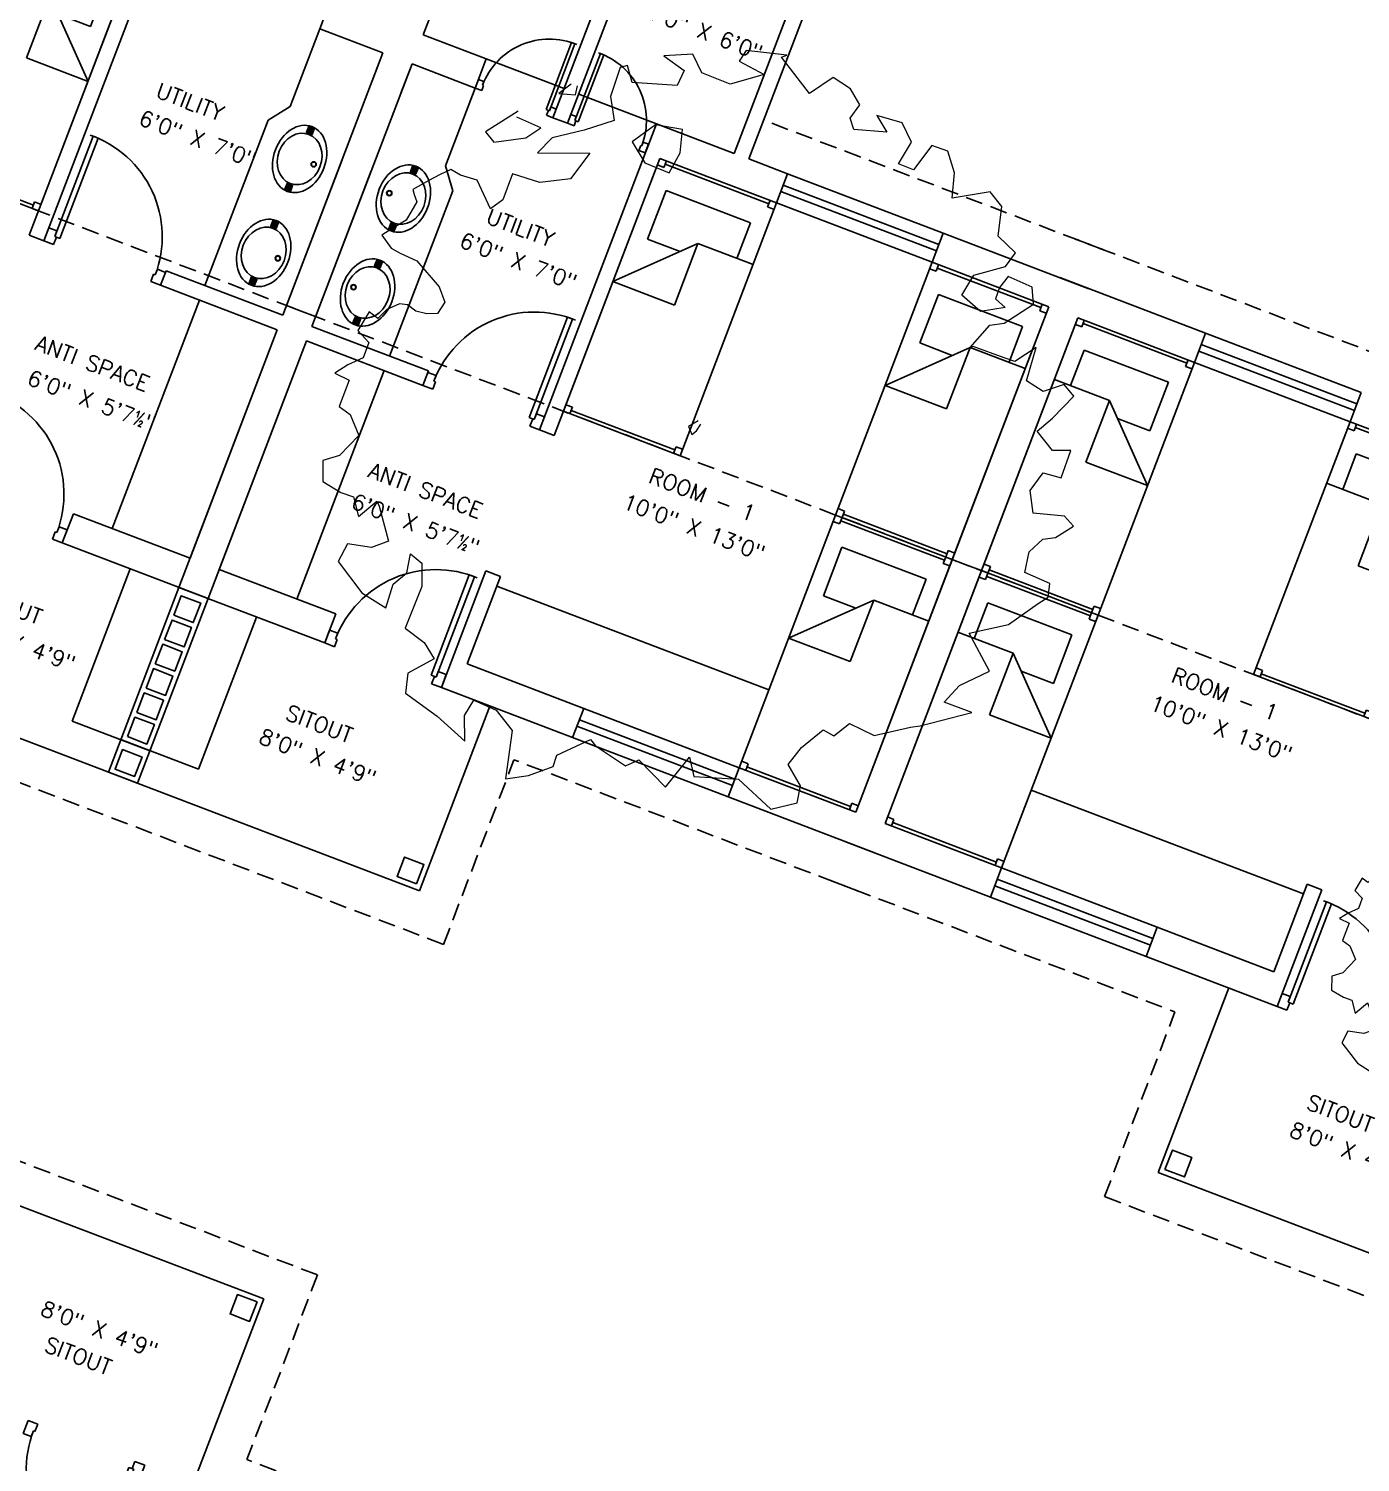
# Model space of a CAD drawing. Extents: x 2080 to 102399, y 2071 to 93424.
# Drawn here: x 77605.2 to 77989.2, y 82056.2 to 82469.7 of the extents above; entities that cross this region are included whole.
import ezdxf

# ---------------------------------------------------------------- set-up
doc = ezdxf.new("R2010")
doc.units = 0
doc.header["$LTSCALE"] = 20
doc.header["$MEASUREMENT"] = 0
doc.linetypes.add('HIDDEN', pattern=[0.375, 0.25, -0.125])
for name, color, linetype in [('DOOR', 1, 'Continuous'), ('FURN', 1, 'Continuous'), ('KALKAAL', 7, 'Continuous'), ('PLUMBING', 6, 'Continuous'), ('Roof lilne', 31, 'Continuous'), ('TEXTS', 2, 'Continuous'), ('wall', 13, 'Continuous'), ('WINDOW', 4, 'Continuous'), ('window sill', 5, 'Continuous')]:
    doc.layers.add(name, color=color, linetype=linetype)
doc.layers.add('Mango tree', color=96, linetype='Continuous', lineweight=5)
doc.layers.add('sappotta', color=114, linetype='Continuous', lineweight=5)
doc.styles.add('a', font='romans.shx')

# ---------------------------------------------------------------- blocks, each defined once
blk = doc.blocks.new('NEEM')
at = {"layer": 'sappotta', "linetype": 'Continuous'}
for p, q in [((0.0031, 1.1323), (-0.083, 1.1274)), ((-0.083, 1.1274), (-0.0227, 1.0834)), ((0.0298, 1.0769), (0.0031, 1.1323)), ((0.1622, 1.1437), (0.1418, 1.1119)), ((0.1418, 1.1119), (0.2162, 1.072)), ((0.2828, 1.1298), (0.1622, 1.1437)), ((0.2671, 1.1233), (0.2828, 1.1298)), ((0.3509, 1.0158), (0.2671, 1.1233)), ((-0.2131, 1.0923), (-0.2421, 1.0068)), ((-0.1911, 1.0989), (-0.2131, 1.0923)), ((-0.177, 1.0484), (-0.1911, 1.0989)), ((-0.0227, 1.0834), (-0.0431, 1.0394)), ((0.1144, 1.0427), (0.0298, 1.0769)), ((0.2162, 1.072), (0.1144, 1.0427)), ((-0.3588, 1.0435), (-0.3956, 1.0158)), ((-0.3455, 1.0109), (-0.34, 1.0386)), ((-0.0431, 1.0394), (-0.177, 1.0484)), ((0.4207, 1.063), (0.3509, 1.0158)), ((0.4731, 1.0296), (0.4207, 1.063)), ((0.5006, 0.9816), (0.4731, 1.0296)), ((-0.3956, 1.0158), (-0.3455, 1.0109)), ((-0.2421, 1.0068), (-0.2303, 0.9351)), ((0.4716, 0.9417), (0.5006, 0.9816)), ((-0.517, 0.9628), (-0.6142, 0.9009)), ((-0.5209, 0.9449), (-0.5209, 0.9449)), ((-0.4489, 0.9131), (-0.5209, 0.9449)), ((0.4825, 0.9083), (0.4716, 0.9417)), ((0.5515, 0.9498), (0.5813, 0.9001)), ((0.6267, 0.9278), (0.5515, 0.9498)), ((-0.6142, 0.9009), (-0.5891, 0.87)), ((-0.4935, 0.8838), (-0.4489, 0.9131)), ((-0.3196, 0.9058), (-0.4152, 0.8838)), ((-0.2303, 0.9351), (-0.3196, 0.9058)), ((-0.1081, 0.9221), (-0.177, 0.8716)), ((-0.0274, 0.9083), (-0.1081, 0.9221)), ((-0.0345, 0.839), (-0.0274, 0.9083)), ((0.5813, 0.9001), (0.4825, 0.9083)), ((0.6541, 0.87), (0.6267, 0.9278)), ((-0.5891, 0.87), (-0.4935, 0.8838)), ((-0.4152, 0.8838), (-0.459, 0.839)), ((-0.177, 0.8716), (-0.1394, 0.8089)), ((0.6157, 0.8064), (0.6541, 0.87)), ((0.7152, 0.8602), (0.6604, 0.7877)), ((0.7622, 0.8439), (0.7152, 0.8602)), ((-0.459, 0.839), (-0.3032, 0.8374)), ((-0.3032, 0.8374), (-0.3611, 0.7616)), ((-0.0674, 0.7796), (-0.0345, 0.839)), ((0.7826, 0.7787), (0.7622, 0.8439)), ((-0.7489, 0.7739), (-0.7826, 0.7567)), ((-0.7168, 0.7893), (-0.7489, 0.7739)), ((-0.6886, 0.7722), (-0.7168, 0.7893)), ((-0.6384, 0.7576), (-0.6886, 0.7722)), ((-0.5335, 0.7763), (-0.5617, 0.6989)), ((-0.452, 0.7502), (-0.5335, 0.7763)), ((-0.1394, 0.8089), (-0.0674, 0.7796)), ((0.6604, 0.7877), (0.6157, 0.8064)), ((0.7755, 0.7038), (0.7826, 0.7787)), ((-0.7826, 0.7567), (-0.8304, 0.7291)), ((-0.8304, 0.7291), (-0.8264, 0.7144)), ((-0.5985, 0.672), (-0.6384, 0.7576)), ((-0.3611, 0.7616), (-0.452, 0.7502)), ((-0.8178, 0.6924), (-0.8499, 0.6378)), ((-0.8264, 0.7144), (-0.8178, 0.6924)), ((-0.5617, 0.6989), (-0.5985, 0.672)), ((0.8883, 0.7225), (0.7755, 0.7038)), ((0.9236, 0.6785), (0.8883, 0.7225)), ((0.9126, 0.5906), (0.9236, 0.6785)), ((-0.8922, 0.6126), (-0.9228, 0.5938)), ((-0.8499, 0.6378), (-0.8922, 0.6126)), ((-0.9228, 0.5938), (-0.8946, 0.5547)), ((0.9643, 0.5409), (0.9126, 0.5906)), ((-0.8946, 0.5547), (-0.868, 0.5401)), ((-0.868, 0.5401), (-0.8178, 0.5173)), ((-0.8178, 0.5173), (-0.752, 0.4399)), ((0.9338, 0.5002), (0.9643, 0.5409)), ((0.8037, 0.4146), (0.8398, 0.4749)), ((0.8398, 0.4749), (0.9338, 0.5002)), ((0.9424, 0.4708), (0.9165, 0.4374)), ((1.0137, 0.4391), (0.9424, 0.4708)), ((-0.752, 0.4399), (-0.7348, 0.3943)), ((0.9165, 0.4374), (0.904, 0.404)), ((1.0176, 0.3886), (1.0137, 0.4391)), ((-0.8695, 0.3894), (-0.9079, 0.3723)), ((-0.846, 0.3861), (-0.8695, 0.3894)), ((-0.821, 0.3674), (-0.846, 0.3861)), ((-0.7348, 0.3943), (-0.7567, 0.3609)), ((0.8601, 0.3666), (0.8037, 0.4146)), ((0.904, 0.404), (0.933, 0.378)), ((0.9298, 0.3315), (1.0176, 0.3886)), ((-0.9604, 0.3657), (-0.9941, 0.3095)), ((-0.9345, 0.3454), (-0.9604, 0.3657)), ((-0.9079, 0.3723), (-0.9345, 0.3454)), ((-0.7881, 0.3592), (-0.821, 0.3674)), ((-0.7567, 0.3609), (-0.7881, 0.3592)), ((0.933, 0.378), (0.8601, 0.3666)), ((-0.9941, 0.3095), (-0.9612, 0.2745)), ((0.8288, 0.259), (0.8875, 0.3258)), ((0.8875, 0.3258), (0.9298, 0.3315)), ((-0.9612, 0.2745), (-0.9776, 0.2289)), ((0.8382, 0.2623), (0.8288, 0.259)), ((0.9306, 0.2281), (0.8382, 0.2623)), ((1.0254, 0.259), (0.962, 0.2175)), ((0.9964, 0.1597), (1.0254, 0.259)), ((-0.9776, 0.2289), (-1.0231, 0.2077)), ((0.962, 0.2175), (0.9306, 0.2281)), ((-1.0231, 0.2077), (-1.0622, 0.1825)), ((-1.0622, 0.1825), (-1.0199, 0.1621)), ((-1.0199, 0.1621), (-1.0489, 0.0839)), ((1.0458, 0.1287), (0.9964, 0.1597)), ((1.1092, 0.1491), (1.0458, 0.1287)), ((1.1374, 0.114), (1.1092, 0.1491)), ((1.074, 0.0489), (1.1374, 0.114)), ((-1.0489, 0.0839), (-1.0168, 0.0595)), ((-1.0168, 0.0595), (-0.991, -0.0024)), ((1.0286, 0.0106), (1.074, 0.0489)), ((0.0196, 0.0407), (-0.0094, 0.0244)), ((-0.0094, 0.0244), (0, 0)), ((0, 0), (0.0141, 0.0114)), ((0.0141, 0.0114), (0.0274, 0.031)), ((1.074, -0.0472), (1.0286, 0.0106)), ((-0.991, -0.0024), (-1.0481, -0.0619)), ((-1.0975, -0.0774), (-1.0983, -0.1401)), ((-1.0481, -0.0619), (-1.0975, -0.0774)), ((1.1288, -0.0472), (1.074, -0.0472)), ((1.0998, -0.1287), (1.1288, -0.0472)), ((1.0074, -0.1662), (1.0458, -0.114)), ((1.0458, -0.114), (1.0998, -0.1287)), ((-1.0983, -0.1401), (-1.0442, -0.1727)), ((1.016, -0.2338), (1.0074, -0.1662)), ((-1.0442, -0.1727), (-1.0066, -0.1849)), ((-1.0066, -0.1849), (-0.9917, -0.2436)), ((-0.9917, -0.2436), (-0.9369, -0.1979)), ((-0.9369, -0.1979), (-0.9298, -0.2134)), ((-0.9298, -0.2134), (-0.9024, -0.3177)), ((1.11, -0.2427), (1.016, -0.2338)), ((1.1367, -0.2729), (1.11, -0.2427)), ((1.0834, -0.3063), (1.1367, -0.2729)), ((-1.0246, -0.325), (-1.0521, -0.378)), ((-0.9526, -0.3364), (-1.0246, -0.325)), ((-0.9024, -0.3177), (-0.9526, -0.3364)), ((1.0043, -0.3495), (1.045, -0.3112)), ((1.045, -0.3112), (1.0834, -0.3063)), ((-1.0521, -0.378), (-0.9816, -0.4708)), ((-0.8484, -0.4114), (-0.8374, -0.3552)), ((-0.8374, -0.3552), (-0.8029, -0.3828)), ((-0.8029, -0.3828), (-0.8029, -0.4521)), ((0.9917, -0.4105), (1.0043, -0.3495)), ((-0.8883, -0.4456), (-0.8484, -0.4114)), ((1.0662, -0.4431), (0.9917, -0.4105)), ((-0.9103, -0.5156), (-0.8883, -0.4456)), ((-0.8029, -0.4521), (-0.8531, -0.5759)), ((1.0615, -0.4839), (1.0662, -0.4431)), ((-0.9816, -0.4708), (-0.9103, -0.5156)), ((0.9432, -0.5653), (1.0317, -0.5026)), ((1.0317, -0.5026), (1.0615, -0.4839)), ((-0.8531, -0.5759), (-0.7967, -0.6191)), ((0.8264, -0.5914), (0.9432, -0.5653)), ((0.8868, -0.7038), (0.8264, -0.5914)), ((-0.7967, -0.6191), (-0.7661, -0.668)), ((-0.7661, -0.668), (-0.8445, -0.7103)), ((-0.8445, -0.7103), (-0.8523, -0.7698)), ((0.7975, -0.747), (0.8868, -0.7038)), ((0.7512, -0.7967), (0.7975, -0.747)), ((-0.8523, -0.7698), (-0.7575, -0.8382)), ((-0.676, -0.8358), (-0.6486, -0.791)), ((-0.6486, -0.791), (-0.582, -0.8203)), ((0.8343, -0.8276), (0.7512, -0.7967)), ((-0.7575, -0.8382), (-0.6753, -0.9123)), ((-0.6753, -0.9123), (-0.676, -0.8358)), ((-0.582, -0.8203), (-0.5343, -0.8806)), ((0.68, -0.8667), (0.8343, -0.8276)), ((-0.5343, -0.8806), (-0.5538, -1.0247)), ((0.3267, -0.9319), (0.3909, -0.8789)), ((0.3909, -0.8789), (0.423, -0.8968)), ((0.423, -0.8968), (0.47, -0.8602)), ((0.47, -0.8602), (0.5429, -0.896)), ((0.5429, -0.896), (0.6518, -0.8708)), ((0.6518, -0.8708), (0.68, -0.8667)), ((-0.4011, -0.9547), (-0.3016, -0.9074)), ((-0.3016, -0.9074), (-0.2859, -0.9262)), ((-0.2859, -0.9262), (-0.1966, -0.9856)), ((0.2867, -0.9824), (0.3267, -0.9319)), ((-0.4128, -0.9881), (-0.4011, -0.9547)), ((-0.1966, -0.9856), (-0.1575, -0.9685)), ((-0.1575, -0.9685), (-0.0783, -1.0492)), ((-0.0783, -1.0492), (-0.0063, -0.9604)), ((-0.0063, -0.9604), (0.0063, -1.0174)), ((-0.5538, -1.0247), (-0.4857, -1.015)), ((-0.4857, -1.015), (-0.4128, -0.9881)), ((0.0063, -1.0174), (0.1394, -1.0255)), ((0.3235, -1.0459), (0.2867, -0.9824)), ((0.1394, -1.0255), (0.2358, -1.1152)), ((0.3141, -1.0964), (0.3235, -1.0459)), ((0.2358, -1.1152), (0.3141, -1.0964))]:
    blk.add_line(p, q, dxfattribs=at)
blk = doc.blocks.new('A$C6CA54F83')
at = {"layer": 'FURN'}
for p, q in [((-18, 40.19), (-54, 40.19)), ((-54, 40.19), (-54, -37.81)), ((-52, 38.19), (-54, 38.19)), ((-52, 40.19), (-52, 38.19)), ((-52, 39.19), (-20, 39.19)), ((-20, 38.19), (-20, 40.19)), ((-18, 38.19), (-20, 38.19)), ((-18, -37.81), (-18, 40.19)), ((-23, 32.19), (-49, 32.19)), ((-49, 32.19), (-49, 21.19)), ((-23, 17.19), (-23, 32.19)), ((-54, 21.19), (-37, 21.19)), ((-37, 21.19), (-18, 2.19)), ((-37, 2.19), (-37, 21.19)), ((-33, 17.19), (-23, 17.19)), ((-18, 2.19), (-37, 2.19)), ((-54, -35.81), (-52, -35.81)), ((-52, -35.81), (-52, -37.81)), ((-52, -36.81), (-20, -36.81)), ((-20, -35.81), (-18, -35.81)), ((-20, -37.81), (-20, -35.81)), ((-54, -37.81), (-18, -37.81))]:
    blk.add_line(p, q, dxfattribs=at)
blk = doc.blocks.new('DR1H902')
at = {"color": 0}
for p, q in [((-0.5, 0), (-0.5, 1)), ((-0.5, 1), (-0.45, 1)), ((-0.45, 0), (-0.45, 1)), ((-0.5, 0), (-0.45, 0))]:
    blk.add_line(p, q, dxfattribs=at)
blk.add_arc((-0.5, 0), 1, 0, 91.707, dxfattribs=at)
blk = doc.blocks.new('A$C3B4262AC')
at = {"layer": 'DOOR'}
for p, q in [((0, 4), (0, 0)), ((2.5, 4), (0, 4)), ((0, 0), (3, 0)), ((2.5, 2.25), (2.5, 4)), ((3, 2.25), (2.5, 2.25)), ((3, 0), (3, 2.25))]:
    blk.add_line(p, q, dxfattribs=at)
blk = doc.blocks.new('A$C1F9E242A')
blk.add_blockref('A$C3B4262AC', (0, 0))
at = {"xscale": -1}
blk.add_blockref('A$C3B4262AC', (36, 0), dxfattribs=at)
at = {"layer": 'DOOR', "xscale": -31, "yscale": 31, "zscale": 68.88888888888889}
blk.add_blockref('DR1H902', (18, 2.25), dxfattribs=at)
blk = doc.blocks.new('*U479')
at = {"xscale": -1, "rotation": 180}
blk.add_blockref('A$C1F9E242A', (-36, 2), dxfattribs=at)
blk = doc.blocks.new('tiffany')
at = {"layer": 'PLUMBING'}
for points in [[(-9.67, 0.85), (-7.91, 0.85, -0.414214), (-7.79, 0.73), (-7.79, 0.7, -0.414214), (-7.91, 0.58), (-9.67, 0.58, -0.414214), (-9.79, 0.7), (-9.79, 0.73, -0.414214)], [(-9.67, 0.38), (-7.91, 0.38, -0.414214), (-7.79, 0.26), (-7.79, 0.22, -0.414214), (-7.91, 0.1), (-9.67, 0.1, -0.414214), (-9.79, 0.22), (-9.79, 0.26, -0.414214)], [(9.67, 0.85), (7.91, 0.85, 0.414214), (7.79, 0.73), (7.79, 0.7, 0.414214), (7.91, 0.58), (9.67, 0.58, 0.414214), (9.79, 0.7), (9.79, 0.73, 0.414214)], [(9.67, 0.38), (7.91, 0.38, 0.414214), (7.79, 0.26), (7.79, 0.22, 0.414214), (7.91, 0.1), (9.67, 0.1, 0.414214), (9.79, 0.22), (9.79, 0.26, 0.414214)], [(-9.67, -0.38), (-7.91, -0.38, 0.414214), (-7.79, -0.26), (-7.79, -0.22, 0.414214), (-7.91, -0.1), (-9.67, -0.1, 0.414214), (-9.79, -0.22), (-9.79, -0.26, 0.414214)], [(-9.67, -0.85), (-7.91, -0.85, 0.414214), (-7.79, -0.73), (-7.79, -0.7, 0.414214), (-7.91, -0.58), (-9.67, -0.58, 0.414214), (-9.79, -0.7), (-9.79, -0.73, 0.414214)], [(9.67, -0.38), (7.91, -0.38, -0.414214), (7.79, -0.26), (7.79, -0.22, -0.414214), (7.91, -0.1), (9.67, -0.1, -0.414214), (9.79, -0.22), (9.79, -0.26, -0.414214)], [(9.67, -0.85), (7.91, -0.85, -0.414214), (7.79, -0.73), (7.79, -0.7, -0.414214), (7.91, -0.58), (9.67, -0.58, -0.414214), (9.79, -0.7), (9.79, -0.73, -0.414214)]]:
    blk.add_lwpolyline(points, format="xyb", close=True, dxfattribs=at)
for radius in [0.762, 0.642]:
    blk.add_circle((0, 4.35), radius, dxfattribs=at)
blk.add_ellipse((0, 0), major_axis=(-10, 0), ratio=0.748, dxfattribs=at)
blk.add_ellipse((0, 0), major_axis=(-7.58, 0), ratio=0.831023, start_param=-1.570796, end_param=4.712389, dxfattribs=at)
blk = doc.blocks.new('*U488')
at = {"rotation": 180.0000000000001}
blk.add_blockref('A$C1F9E242A', (0, 2), dxfattribs=at)
blk = doc.blocks.new('A$C0C4663C7')
for p, q in [((-984, 414), (-1008, 414)), ((-979.5, 414), (-955.5, 414)), ((-1056, 405), (-1056, 381)), ((-1008, 405), (-1008, 381)), ((-1056, 381), (-1060.5, 375)), ((-1008, 381), (-1003.5, 375)), ((-1060.5, 375), (-1060.5, 324)), ((-1003.5, 375), (-1003.5, 324)), ((-1051.5, 240), (-1051.5, 193)), ((-1036.5, 240), (-1036.5, 183)), ((-1027.5, 240), (-1027.5, 183)), ((-1012.5, 240), (-1012.5, 193)), ((-940.5, 240), (-940.5, 183)), ((-712.5, 240), (-712.5, 183)), ((-1051.5, 193), (-1027.5, 193)), ((-1012.5, 193), (-1036.5, 193)), ((-1027.5, 183), (-1123.5, 183)), ((-1036.5, 183), (-940.5, 183)), ((-616.5, 183), (-712.5, 183)), ((-1036.5, 57), (-940.5, 57)), ((-940.5, 0), (-940.5, 57))]:
    blk.add_line(p, q)
at = {"layer": 'FURN'}
for p, q in [((-1060.5, 319.5), (-1060.5, 249)), ((-1003.5, 319.5), (-1003.5, 249)), ((-867, 273), (-951, 273)), ((-786, 273), (-702, 273))]:
    blk.add_line(p, q, dxfattribs=at)
at = {"layer": 'KALKAAL'}
for points in [[(-1035, 232), (-1029, 232), (-1029, 238), (-1035, 238)], [(-1035, 224.5), (-1029, 224.5), (-1029, 230.5), (-1035, 230.5)], [(-1035, 217), (-1029, 217), (-1029, 223), (-1035, 223)], [(-1035, 209.5), (-1029, 209.5), (-1029, 215.5), (-1035, 215.5)], [(-1035, 202), (-1029, 202), (-1029, 208), (-1035, 208)], [(-1035, 194.5), (-1029, 194.5), (-1029, 200.5), (-1035, 200.5)], [(-1029, 184.5), (-1035, 184.5), (-1035, 190.5), (-1029, 190.5)], [(-1035, 184.5), (-1029, 184.5), (-1029, 190.5), (-1035, 190.5)], [(-942, 184.5), (-948, 184.5), (-948, 190.5), (-942, 190.5)], [(-711, 184.5), (-705, 184.5), (-705, 190.5), (-711, 190.5)], [(-942, 55.5), (-948, 55.5), (-948, 49.5), (-942, 49.5)]]:
    blk.add_lwpolyline(points, close=True, dxfattribs=at)
at = {"layer": 'Roof lilne', "linetype": 'HIDDEN'}
for p, q in [((-822, 426), (-927, 426)), ((-831, 426), (-726, 426)), ((-1242, 327), (-1027.5, 327)), ((-822, 327), (-1036.5, 327)), ((-831, 327), (-616.5, 327)), ((-928.5, 171), (-928.5, 228)), ((-822, 228), (-928.5, 228)), ((-831, 228), (-724.5, 228)), ((-724.5, 171), (-724.5, 228)), ((-928.5, 171), (-1135.5, 171)), ((-724.5, 171), (-517.5, 171)), ((-928.5, 69), (-1135.5, 69)), ((-928.5, 69), (-928.5, 12)), ((-822, 12), (-928.5, 12))]:
    blk.add_line(p, q, dxfattribs=at)
at = {"layer": 'wall'}
for p, q in [((-927, 495), (-927, 414)), ((-1027.5, 486), (-1027.5, 414)), ((-984, 486), (-984, 405)), ((-979.5, 486), (-979.5, 405)), ((-931.5, 486), (-931.5, 414)), ((-1108.5, 414), (-1108.5, 319.5)), ((-1056, 414), (-1056, 405)), ((-1008, 414), (-1027.5, 414)), ((-1008, 414), (-1008, 405)), ((-955.5, 414), (-955.5, 319.5)), ((-931.5, 414), (-955.5, 414)), ((-915, 414), (-927, 414)), ((-915, 414), (-915, 405)), ((-867, 414), (-867, 405)), ((-822, 414), (-867, 414)), ((-831, 414), (-786, 414)), ((-786, 414), (-786, 405)), ((-738, 414), (-738, 405)), ((-1113, 405), (-1113, 319.5)), ((-1056, 405), (-1036.5, 405)), ((-1036.5, 405), (-1036.5, 396)), ((-1036.5, 324), (-1036.5, 405)), ((-1027.5, 405), (-1027.5, 396)), ((-1008, 405), (-1027.5, 405)), ((-1027.5, 405), (-1027.5, 324)), ((-979.5, 405), (-984, 405)), ((-951, 405), (-951, 319.5)), ((-915, 405), (-951, 405)), ((-831, 405), (-867, 405)), ((-831, 405), (-831, 249)), ((-822, 405), (-822, 249)), ((-822, 405), (-786, 405)), ((-738, 405), (-702, 405)), ((-1036.5, 372), (-1036.5, 324)), ((-1027.5, 372), (-1027.5, 324)), ((-1072.5, 324), (-1072.5, 319.5)), ((-1072.5, 324), (-1036.5, 324)), ((-991.5, 324), (-1027.5, 324)), ((-991.5, 324), (-991.5, 319.5)), ((-1113, 319.5), (-1108.5, 319.5)), ((-1072.5, 319.5), (-1036.5, 319.5)), ((-1036.5, 319.5), (-1036.5, 249)), ((-1036.5, 319.5), (-1036.5, 240)), ((-1027.5, 319.5), (-1027.5, 240)), ((-1027.5, 319.5), (-1027.5, 249)), ((-991.5, 319.5), (-1027.5, 319.5)), ((-951, 319.5), (-955.5, 319.5)), ((-955.5, 240), (-955.5, 276)), ((-955.5, 276), (-951, 276)), ((-951, 276), (-951, 249)), ((-697.5, 276), (-702, 276)), ((-702, 276), (-702, 249)), ((-697.5, 240), (-697.5, 276)), ((-1072.5, 249), (-1072.5, 240)), ((-1072.5, 249), (-1036.5, 249)), ((-991.5, 249), (-1027.5, 249)), ((-991.5, 249), (-991.5, 240)), ((-915, 249), (-951, 249)), ((-915, 249), (-915, 240)), ((-867, 249), (-867, 240)), ((-831, 249), (-867, 249)), ((-822, 249), (-786, 249)), ((-786, 249), (-786, 240)), ((-738, 249), (-738, 240)), ((-738, 249), (-702, 249)), ((-1072.5, 240), (-1027.5, 240)), ((-991.5, 240), (-1036.5, 240)), ((-915, 240), (-955.5, 240)), ((-822, 240), (-867, 240)), ((-831, 240), (-786, 240)), ((-738, 240), (-697.5, 240))]:
    blk.add_line(p, q, dxfattribs=at)
at = {"layer": 'WINDOW'}
for p, q in [((-867, 410.5), (-915, 410.5)), ((-786, 410.5), (-738, 410.5)), ((-867, 408.5), (-915, 408.5)), ((-786, 408.5), (-738, 408.5)), ((-867, 245.5), (-915, 245.5)), ((-786, 245.5), (-738, 245.5)), ((-867, 243.5), (-915, 243.5)), ((-786, 243.5), (-738, 243.5))]:
    blk.add_line(p, q, dxfattribs=at)
at = {"layer": 'window sill'}
for p, q in [((-867, 414), (-915, 414)), ((-786, 414), (-738, 414)), ((-867, 405), (-915, 405)), ((-786, 405), (-738, 405)), ((-867, 249), (-915, 249)), ((-786, 249), (-738, 249)), ((-867, 240), (-915, 240)), ((-786, 240), (-738, 240))]:
    blk.add_line(p, q, dxfattribs=at)
at = {"xscale": -1}
for p, rotation in [((-1048.02, 367.83), 270.0000000000001), ((-1015.98, 338.83), 90.00000000000007)]:
    blk.add_blockref('tiffany', p, dxfattribs=dict(at, rotation=rotation))
for p, rotation in [((-1015.98, 367.83), 89.99999999999997), ((-1048.02, 338.83), 269.9999999999999)]:
    blk.add_blockref('tiffany', p, dxfattribs=dict(rotation=rotation))
at = {"layer": 'DOOR', "yscale": 0.6666666666666604, "zscale": 0.6666666666666604, "rotation": 180}
for p, xscale in [((-1008, 406.33), 0.6666666666666604), ((-955.5, 406.33), -0.6666666666666604)]:
    blk.add_blockref('*U488', p, dxfattribs=dict(at, xscale=xscale))
at = {"layer": 'DOOR', "rotation": 180}
for p in [(-1108.5, 321.5), (-1108.5, 242), (-697.5, 242)]:
    blk.add_blockref('*U479', p, dxfattribs=at)
at = {"layer": 'DOOR', "xscale": -1, "rotation": 180}
for p in [(-955.5, 321.5), (-955.5, 242)]:
    blk.add_blockref('*U479', p, dxfattribs=at)
at = {"layer": 'DOOR'}
blk.add_blockref('*U479', (-955.5, -2), dxfattribs=at)
at = {"layer": 'FURN'}
for p in [(-1095, 364.81), (-768, 364.81), (-684, 364.81), (-768, 286.81)]:
    blk.add_blockref('A$C6CA54F83', p, dxfattribs=at)
at = {"layer": 'FURN', "xscale": -1}
for p in [(-969, 364.81), (-885, 364.81), (-885, 286.81)]:
    blk.add_blockref('A$C6CA54F83', p, dxfattribs=at)
at = {"layer": 'TEXTS', "style": 'a'}
for s, p in [('4\'0" X 6\'0"', (-969.83, 441.46)), ('UTILITY', (-1093.49, 369.71)), ('UTILITY', (-991.57, 369.71)), ('6\'0" X 7\'0"', (-1095.29, 360.54)), ('6\'0" X 7\'0"', (-996.32, 360.54)), ('ROOM - 1', (-921.12, 316.52)), ('ROOM - 1', (-759.82, 316.52)), ('10\'0" X 13\'0"', (-925.49, 306.85)), ('10\'0" X 13\'0"', (-762.8, 306.85)), ('ANTI SPACE', (-1100.01, 289.22)), ('ANTI SPACE', (-997.22, 289.22)), ('6\'0" X 5\'7½"', (-1098.61, 279.08)), ('6\'0" X 5\'7½"', (-998.62, 279.08)), ('SITOUT', (-1090.52, 215.36)), ('SITOUT', (-994.65, 215.36)), ('SITOUT', (-679.52, 215.36)), ('8\'0" X 4\'9"', (-1092.25, 206.24)), ('8\'0" X 4\'9"', (-999.37, 206.24)), ('8\'0" X 4\'9"', (-681.25, 206.24)), ('8\'0" X 4\'9"', (-999.37, 29.66)), ('SITOUT', (-994.65, 20.33))]:
    blk.add_text(s, height=4.5, dxfattribs=at).set_placement(p)

msp = doc.modelspace()

# ---------------------------------------------------------------- block references
at = {"ltscale": 0.5, "rotation": 339.1173733321594}
msp.add_blockref('A$C0C4663C7', (78531.342, 81714.861), dxfattribs=at)
at = {"layer": 'Mango tree', "linetype": 'Continuous'}
for p, xscale, yscale, zscale in [((77796.346, 82352.62), 96.87602155958302, 96.87602155958302, 96.87602155958302), ((78051.035, 82201.376), 63.86677451714058, 63.86677451714058, 63.86677451714058)]:
    msp.add_blockref('NEEM', p, dxfattribs=dict(at, xscale=xscale, yscale=yscale, zscale=zscale))

doc.saveas('drawing.dxf')
